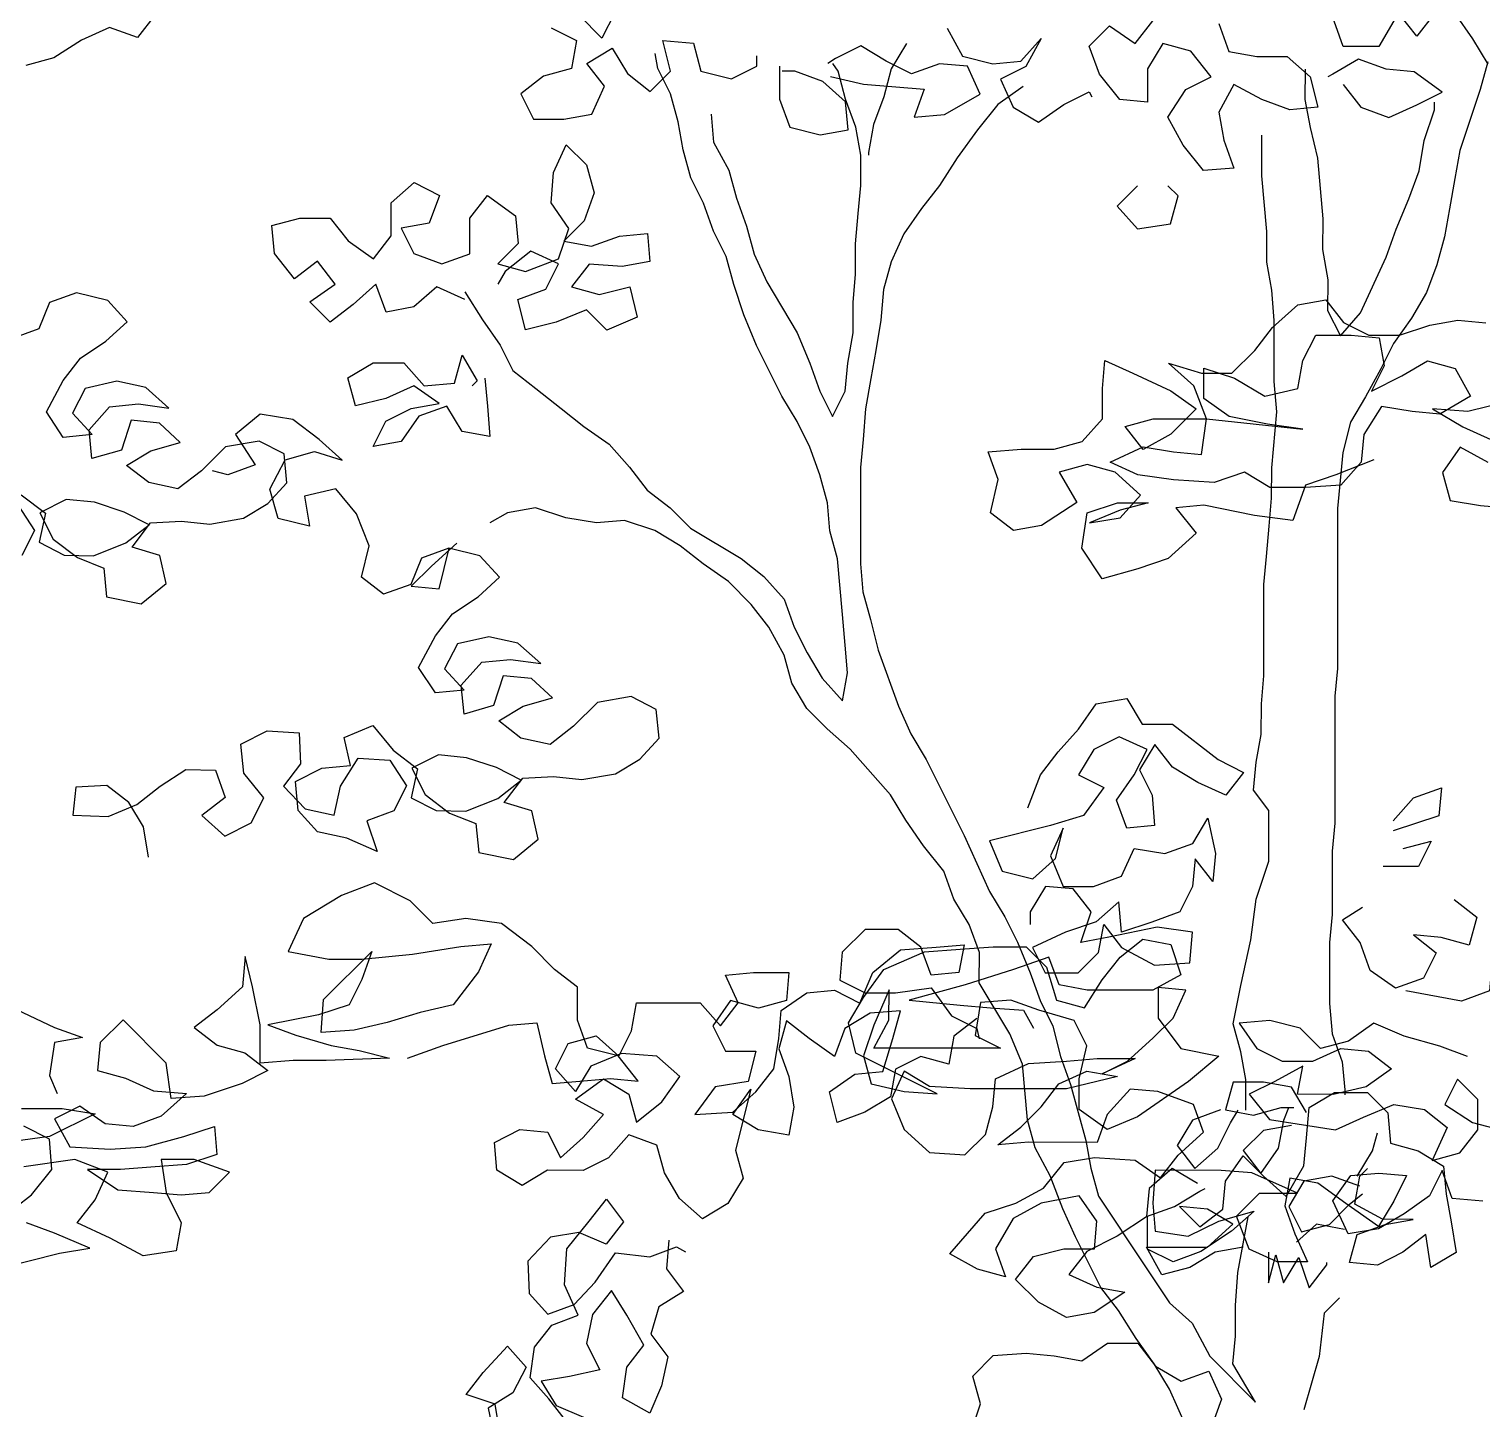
# Model space of a CAD drawing. Header units: inches. Extents: x 350994 to 353538, y 1581369 to 1583842.
# Drawn here: x 351496.306 to 351497.239, y 1583578.015 to 1583578.9 of the extents above; entities that cross this region are included whole.
import ezdxf

# ---------------------------------------------------------------- set-up
doc = ezdxf.new("R2010")
doc.units = ezdxf.units.IN
doc.header["$MEASUREMENT"] = 0
doc.linetypes.add('1', pattern=[0])
doc.layers.add('FOREST', color=96, linetype='Continuous')
doc.layers.add('TREE', color=81, linetype='1')

# ---------------------------------------------------------------- blocks, each defined once
blk = doc.blocks.new('TREE_4')
at = {"color": 94}
for points in [[(-1651.4, 7441.4), (-1694.8, 7424.1), (-1729.5, 7412.6), (-1744, 7372.1), (-1787.4, 7377.9), (-1845.2, 7389.6), (-1877, 7386.7), (-1853.9, 7357.8), (-1885.7, 7328.9), (-1920.4, 7317.3), (-1960.9, 7305.8), (-1984, 7340.5), (-1978.2, 7381), (-1943.5, 7392.5), (-1908.8, 7392.5), (-1940.6, 7383.9), (-1975.3, 7369.4), (-1940.6, 7375.2), (-1917.5, 7401.2), (-1946.4, 7427.2), (-1978.2, 7435.9), (-2010, 7427.3), (-1989.8, 7392.6), (-2030.3, 7366.6), (-2062.1, 7360.8), (-2088.1, 7381.1), (-2079.4, 7418.7), (-2090.9, 7450.5), (-2053.3, 7453.4), (-2015.7, 7453.3), (-1983.9, 7462), (-1960.8, 7488), (-1960.7, 7522.7), (-1957.8, 7554.5), (-1926, 7540), (-1882.7, 7519.7), (-1853.8, 7499.4), (-1882.7, 7470.5), (-1914.5, 7453.2), (-1934.7, 7479.3), (-1902.9, 7487.9), (-1842.2, 7487.9), (-1732.4, 7476.2), (-1772.8, 7482), (-1816.2, 7490.7), (-1845.1, 7511), (-1845.1, 7545.7), (-1810.4, 7534.1), (-1775.7, 7513.8), (-1738.1, 7522.5), (-1732.3, 7554.3), (-1717.8, 7583.2), (-1677.3, 7583.1), (-1645.5, 7580.2), (-1639.8, 7548.4), (-1654.3, 7519.5), (-1619.5, 7536.8), (-1590.6, 7554.1), (-1558.8, 7545.4), (-1541.5, 7513.6), (-1576.2, 7493.4), (-1608, 7496.3), (-1642.7, 7502.1), (-1663, 7470.3), (-1665.9, 7438.5), (-1689, 7412.5), (-1729.5, 7409.7), (-1770, 7409.7), (-1798.9, 7427.1), (-1833.6, 7415.6), (-1879.9, 7418.5), (-1920.3, 7424.3), (-1952.1, 7438.8), (-1914.5, 7456.1), (-1879.8, 7450.3), (-1848, 7447.4), (-1842.2, 7487.9), (-1856.6, 7525.5), (-1885.5, 7551.5), (-1848, 7539.9), (-1813.3, 7539.9), (-1787.2, 7565.9), (-1766.9, 7591.9), (-1738, 7617.9), (-1706.2, 7623.6), (-1686, 7597.6), (-1657.1, 7583.1), (-1622.4, 7583.1), (-1587.7, 7594.6), (-1555.9, 7600.4), (-1524.1, 7597.4)], [(-1498.1, 7507.8), (-1544.4, 7496.3), (-1584.9, 7499.2), (-1550.2, 7478.9), (-1518.4, 7464.4)], [(-1521.3, 7438.4), (-1553.1, 7455.8), (-1573.4, 7426.9), (-1564.7, 7395.1), (-1530, 7389.3), (-1495.4, 7386.3)], [(-1544.7, 6761.9), (-1576.5, 6773.5), (-1617, 6785.1), (-1651.6, 6799.6), (-1680.6, 6779.4), (-1712.4, 6770.8), (-1735.5, 6793.9), (-1770.2, 6802.6), (-1804.9, 6799.8), (-1784.7, 6770.8), (-1755.8, 6756.4), (-1721.1, 6756.3), (-1689.3, 6770.8), (-1657.5, 6767.8), (-1631.5, 6747.6), (-1660.4, 6727.4), (-1698, 6718.7), (-1738.5, 6718.8), (-1732.6, 6750.6), (-1764.5, 6733.2), (-1793.4, 6718.8), (-1770.3, 6689.9), (-1695.1, 6678.2), (-1663.3, 6692.7), (-1628.6, 6707.1), (-1593.9, 6701.3), (-1567.9, 6681), (-1585.3, 6643.4), (-1553.5, 6652.1), (-1533.2, 6678.1), (-1533.2, 6712.8), (-1556.3, 6735.9), (-1570.8, 6707), (-1539, 6686.8), (-1507.2, 6678.1)], [(-1527.5, 6597.1), (-1562.2, 6600.1), (-1573.7, 6631.9), (-1588.2, 6603), (-1617.1, 6582.8), (-1646.1, 6565.4), (-1680.8, 6559.7), (-1698.1, 6597.3), (-1677.8, 6626.2), (-1646, 6629), (-1614.2, 6626.1), (-1628.7, 6597.2), (-1646.1, 6568.3), (-1683.6, 6594.4), (-1715.4, 6617.5), (-1747.2, 6623.4), (-1753, 6591.6), (-1741.5, 6559.7), (-1727.1, 6527.9), (-1761.8, 6528), (-1793.6, 6542.4), (-1808, 6580), (-1781.9, 6606), (-1738.6, 6606), (-1790.6, 6629.2), (-1825.3, 6632.1), (-1900.5, 6632.2), (-1903.4, 6594.6), (-1900.5, 6562.8), (-1862.9, 6557), (-1828.2, 6574.3), (-1787.7, 6585.8), (-1813.8, 6562.7), (-1848.5, 6539.6), (-1880.3, 6528.1), (-1909.2, 6542.5), (-1909.2, 6580.1), (-1943.9, 6557), (-1978.6, 6539.7), (-1998.9, 6513.7), (-1967.1, 6499.2), (-1935.3, 6493.4), (-1970, 6470.3), (-2001.8, 6464.6), (-2033.6, 6481.9), (-2059.6, 6508), (-2039.3, 6534), (-2004.6, 6542.6), (-1969.9, 6542.6), (-1967, 6574.4), (-1987.2, 6603.3), (-2030.6, 6594.7), (-2062.4, 6577.4), (-2082.7, 6542.7), (-2071.1, 6510.9), (-2102.9, 6519.6), (-2134.7, 6537), (-2094.2, 6583.2), (-2059.5, 6594.7), (-2027.7, 6612), (-2004.5, 6640.9), (-1969.8, 6646.7), (-1923.6, 6643.8), (-1894.7, 6623.5), (-1874.4, 6649.5), (-1845.5, 6675.5), (-1857, 6707.3), (-1897.5, 6721.8), (-1929.3, 6724.7), (-1955.3, 6695.8), (-1966.9, 6664), (-2045, 6664.1), (-2079.7, 6661.2), (-2053.6, 6681.5), (-2030.5, 6704.6), (-2010.2, 6730.6), (-1978.4, 6745), (-1943.7, 6739.2), (-2001.6, 6724.8), (-2111.4, 6724.9), (-2157.7, 6727.8), (-2186.6, 6745.2), (-2201.1, 6713.4), (-2186.6, 6678.7), (-2157.8, 6652.6), (-2117.3, 6649.7), (-2094.1, 6672.8), (-2085.4, 6704.6), (-2082.5, 6736.4), (-2044.9, 6753.7), (-2001.5, 6756.6), (-1966.8, 6759.4), (-1923.5, 6759.4), (-1961.1, 6742.1), (-1932.1, 6756.5), (-1903.2, 6782.5), (-1880.1, 6805.6), (-1865.6, 6837.4), (-1897.4, 6840.3), (-1897.4, 6805.6), (-1871.4, 6770.9), (-1828, 6762.2), (-1862.8, 6733.3), (-1920.6, 6692.9), (-1955.3, 6678.5), (-1987.1, 6701.6), (-1987.1, 6736.3), (-1978.4, 6773.9), (-1992.8, 6802.8), (-2033.3, 6814.4), (-2065.1, 6826), (-2099.8, 6823.2), (-2105.6, 6785.6), (-2076.7, 6771.1), (-2221.3, 6771.2), (-2203.9, 6803), (-2203.8, 6837.7), (-2221.2, 6797.3), (-2232.8, 6762.6), (-2224.2, 6730.8), (-2186.6, 6722.1), (-2149, 6719.1), (-2241.5, 6765.5), (-2250.1, 6800.2), (-2232.8, 6829.1), (-2209.6, 6860.9), (-2163.3, 6881.1), (-2122.9, 6883.9), (-2085.3, 6886.8), (-2047.7, 6886.7), (-2024.6, 6863.6), (-2013, 6826), (-1981.2, 6817.3), (-1961, 6849.1), (-1940.7, 6875.1), (-1914.7, 6895.3), (-1882.9, 6889.5), (-1871.3, 6854.8), (-1903.2, 6837.4), (-1978.3, 6837.5), (-2010.1, 6843.3), (-2021.7, 6875.1), (-2062.2, 6860.7), (-2117.1, 6843.4), (-2180.7, 6826.1), (-2122.9, 6820.3), (-2088.2, 6817.4), (-2050.6, 6814.5), (-2039.1, 6794.2)], [(-2111.2, 6331.4), (-2099.7, 6366.1), (-2108.3, 6397.9), (-2085.1, 6421.1), (-2047.6, 6423.9), (-2015.8, 6421), (-1984, 6415.2), (-1955, 6435.4), (-1920.3, 6435.4), (-1900.1, 6409.3), (-1871.2, 6391.9), (-1839.4, 6403.5), (-1825, 6371.7), (-1836.6, 6339.9)], [(195.8, 5850), (175.5, 5824), (155.3, 5850)], [(149.5, 5841.4), (132.2, 5812.5), (91.7, 5812.5), (77.3, 5853)], [(-50, 5838.6), (-38.4, 5806.8), (-6.6, 5801), (28.1, 5801), (54.1, 5777.8), (62.7, 5743.1), (30.9, 5740.3), (-0.9, 5751.9), (-32.7, 5769.2), (-50.1, 5737.4), (-44.3, 5705.6), (-32.8, 5673.8), (-67.5, 5671), (-90.6, 5699.9), (-107.9, 5731.7), (-87.6, 5763.5), (-58.7, 5777.9), (-81.8, 5806.9), (-113.6, 5815.6), (-131, 5786.7), (-131, 5749.1), (-162.8, 5752), (-185.9, 5780.9), (-197.5, 5812.8), (-174.3, 5835.9), (-145.4, 5815.6), (-125.1, 5841.6)], [(-359.4, 5833.1), (-342, 5801.3), (-307.3, 5792.6), (-275.5, 5795.5), (-252.4, 5821.5), (-269.8, 5789.7), (-298.7, 5775.3), (-284.3, 5743.4), (-255.4, 5726.1), (-226.4, 5746.3), (-197.5, 5760.7), (-194.6, 5754.9)], [(218.9, 5850), (239.1, 5821), (256.5, 5792.1)], [(-738.1, 5850.8), (-752.6, 5821.9), (-778.6, 5848)], [(-810.4, 5833.6), (-781.5, 5819.1), (-787.3, 5787.3), (-819.1, 5778.6), (-845.2, 5758.4), (-830.7, 5729.5), (-796, 5729.5), (-764.2, 5735.2), (-749.7, 5767), (-770, 5793), (-741, 5810.4), (-723.7, 5781.4), (-697.7, 5761.2), (-674.5, 5784.3), (-683.2, 5819), (-648.5, 5816.1), (-639.9, 5784.3), (-605.2, 5775.5), (-576.2, 5790), (-576.2, 5801.5)], [(-1160.2, 5932.2), (-1189.1, 5912), (-1203.6, 5883.1), (-1215.2, 5851.3), (-1238.3, 5877.3), (-1238.2, 5912), (-1258.5, 5938.1), (-1278.7, 5912.1), (-1273, 5880.2), (-1261.4, 5848.4), (-1281.7, 5822.4), (-1313.5, 5834), (-1345.3, 5819.6), (-1377.1, 5799.4), (-1408.9, 5790.7)], [(256.5, 5795), (247.8, 5763.2), (224.6, 5693.8), (218.8, 5662), (212.9, 5627.3), (207.1, 5595.5), (198.4, 5563.7), (186.8, 5532), (169.5, 5503.1), (149.2, 5474.2), (134.7, 5445.3), (117.3, 5413.5), (100, 5384.6), (91.2, 5349.9), (85.4, 5286.3), (85.2, 5104.1), (82.3, 5072.3), (82.2, 4927.8), (79.3, 4896), (79.2, 4823.7), (76.3, 4791.9), (76.2, 4722.5), (79.1, 4687.8), (90.6, 4656), (93.5, 4624.2), (93.5, 4618.4)], [(-492.4, 5778.3), (-454.8, 5769.6), (-385.4, 5763.8), (-397, 5732), (-362.3, 5734.8), (-321.8, 5757.9), (-336.3, 5789.8), (-368.1, 5792.7), (-399.9, 5781.1), (-428.8, 5795.6), (-457.7, 5813), (-486.6, 5798.6), (-495.3, 5792.8)], [(-405.6, 5815.8), (-423, 5786.9), (-431.7, 5755.1), (-443.3, 5723.4), (-449.1, 5691.6), (-449.1, 5688.7)], [(-909, 5533), (-888.8, 5501.1), (-868.6, 5472.2), (-854.1, 5443.3), (-828.1, 5423), (-799.2, 5399.9), (-773.2, 5379.6), (-744.3, 5359.3), (-721.2, 5333.3), (-701, 5307.2), (-675, 5287), (-651.9, 5263.8), (-594.1, 5229.1), (-568.1, 5208.8), (-545, 5182.8), (-533.5, 5151), (-519, 5122), (-501.7, 5093.1), (-478.6, 5067.1), (-472.8, 5098.9), (-475.6, 5130.7), (-478.5, 5165.4), (-484.2, 5229), (-492.9, 5260.8), (-495.7, 5292.6), (-504.4, 5324.4), (-515.9, 5356.2), (-530.3, 5385.2), (-547.7, 5414.1), (-576.5, 5471.9), (-591, 5506.6), (-602.5, 5541.3), (-611.1, 5573.2), (-625.6, 5602.1), (-637.1, 5633.9), (-651.5, 5662.8), (-660.2, 5694.6), (-665.9, 5726.4), (-674.6, 5758.3), (-689, 5787.2), (-691.9, 5804.5)], [(-628.3, 5735.1), (-625.5, 5703.3), (-608.2, 5671.5), (-599.5, 5639.6), (-588, 5607.8), (-579.3, 5576), (-564.9, 5544.2), (-530.3, 5486.3), (-515.8, 5451.6), (-504.3, 5419.8), (-489.9, 5390.9), (-475.4, 5419.8), (-472.5, 5451.6), (-466.6, 5486.3), (-466.6, 5521), (-463.7, 5552.8), (-463.7, 5587.5), (-460.7, 5622.2), (-457.8, 5654), (-457.8, 5688.7), (-463.5, 5720.5), (-475.1, 5752.3), (-483.7, 5784.1), (-489.5, 5792.8)], [(91.6, 5769.1), (111.8, 5743.1), (143.6, 5731.5), (175.5, 5745.9), (204.4, 5760.3), (172.6, 5783.5), (140.8, 5786.4), (109, 5798), (80.1, 5780.7), (74.3, 5777.8)], [(-550.2, 5790), (-550.3, 5752.4), (-538.7, 5720.5), (-504, 5711.8), (-472.2, 5717.6), (-475.1, 5749.4), (-501.1, 5772.6), (-532.9, 5784.2), (-547.3, 5784.2)], [(48.3, 5786.5), (48.2, 5751.8), (54, 5720), (62.6, 5685.3), (68.4, 5615.9), (68.3, 5581.2), (74.1, 5546.5), (74, 5511.8), (88.5, 5482.9), (111.6, 5508.9), (140.6, 5572.5), (152.2, 5604.3), (166.7, 5638.9), (178.3, 5670.7), (184.1, 5705.4), (195.7, 5740.1), (195.7, 5748.8)], [(-272.7, 5766.6), (-301.6, 5746.4), (-324.8, 5717.5), (-347.9, 5685.7), (-368.2, 5653.9), (-388.5, 5627.9), (-408.7, 5599), (-423.2, 5567.2), (-431.9, 5535.4), (-434.8, 5500.7), (-440.6, 5466), (-446.5, 5434.2), (-452.3, 5399.5), (-455.2, 5364.8), (-458.1, 5333), (-458.2, 5223.2), (-455.4, 5191.4), (-446.7, 5159.6), (-438.1, 5124.8), (-415, 5061.2), (-400.6, 5029.4), (-383.2, 5000.5), (-340, 4913.7), (-311.1, 4850.1), (-293.8, 4821.1), (-279.3, 4792.2), (-264.9, 4757.5), (-253.4, 4725.7), (-239, 4696.8), (-230.3, 4662.1), (-218.8, 4630.2), (-201.5, 4566.6), (-195.7, 4534.8), (-187.1, 4503), (-135.1, 4424.9), (-135.1, 4424.9), (-106.2, 4381.5), (-80.2, 4358.3), (-60, 4320.7), (-8, 4268.6), (-34, 4312), (-31.1, 4343.8), (-31.1, 4378.5), (-28.1, 4416.1), (-16.5, 4479.7)], [(-19.3, 4601.1), (-19.3, 4635.8), (-25, 4667.6), (-33.7, 4699.5), (-25, 4742.8), (-13.3, 4794.9), (-7.5, 4841.1), (7, 4884.5), (7, 4942.3), (-10.3, 4965.4), (-7.4, 4997.2), (-1.6, 5029), (-1.5, 5063.7), (1.4, 5095.5), (1.5, 5199.6), (4.4, 5231.4), (7.3, 5266.1), (10.2, 5297.9), (10.3, 5332.6), (16.1, 5396.2), (13.3, 5430.9), (13.3, 5500.3), (10.5, 5535), (4.7, 5566.8), (4.7, 5601.5), (-1, 5665.1), (-0.9, 5711.4)], [(-909, 5524.3), (-940.8, 5538.8), (-966.8, 5515.7), (-998.6, 5509.9), (-1010.2, 5541.7), (-1036.2, 5518.6), (-1062.2, 5498.4), (-1085.4, 5521.5), (-1056.4, 5541.8), (-1076.6, 5567.8), (-1102.7, 5547.6), (-1125.8, 5576.5), (-1128.6, 5608.3), (-1096.8, 5617), (-1062.1, 5616.9), (-1041.9, 5590.9), (-1013, 5570.6), (-992.8, 5596.6), (-992.7, 5634.2), (-966.7, 5657.3), (-937.8, 5642.8), (-949.4, 5611.1), (-981.2, 5605.3), (-966.8, 5576.4), (-935, 5564.8), (-903.2, 5576.3), (-903.1, 5616.8), (-882.9, 5642.8), (-851.1, 5619.6), (-848.2, 5587.8), (-871.4, 5564.7), (-839.6, 5556), (-802, 5570.4), (-790.4, 5605.1), (-810.6, 5634.1), (-807.7, 5668.8), (-793.2, 5700.5), (-770.1, 5677.4), (-761.4, 5645.6), (-773, 5613.8), (-796.2, 5590.7), (-764.4, 5584.9), (-732.5, 5596.4), (-700.7, 5599.3), (-697.9, 5567.5), (-729.7, 5561.7), (-767.3, 5564.6), (-787.5, 5538.6), (-755.7, 5529.9), (-721, 5538.6), (-712.4, 5503.9), (-747.1, 5489.4), (-770.2, 5512.6), (-804.9, 5498.2), (-839.6, 5489.5), (-848.3, 5524.2), (-816.4, 5535.8), (-802, 5564.7), (-833.8, 5579.1), (-862.7, 5556), (-871.4, 5541.6)], [(-1418.1, 5290.4), (-1399, 5261.2), (-1413.5, 5232.8)], [(-1414.4, 5301.7), (-1386.6, 5280.7), (-1393.8, 5247.7), (-1365.4, 5233.1), (-1331.7, 5232.4), (-1295.1, 5246.9), (-1268.4, 5267.6), (-1296.8, 5282.1), (-1330.8, 5293.3), (-1362.9, 5296.6), (-1393, 5281.4), (-1377.9, 5251.3), (-1350.1, 5230.3), (-1320.1, 5218.2), (-1316.9, 5185.4), (-1277.4, 5177.5), (-1249.1, 5200.7), (-1256.3, 5232.6), (-1287.8, 5242.3), (-1266.8, 5270), (-1231.6, 5271.7), (-1199.4, 5268.5), (-1161.1, 5275), (-1133.4, 5291.8), (-1111.5, 5315.6), (-1114.7, 5348.4), (-1143.2, 5362.9), (-1181.5, 5356.4), (-1208.9, 5329.2), (-1235.7, 5308.5), (-1268.8, 5315.7), (-1294.1, 5335.2), (-1266.4, 5351.9), (-1233, 5361.5), (-1256.8, 5383.4), (-1288.9, 5386.6), (-1300.1, 5352.6), (-1333.6, 5343), (-1336.8, 5375.8), (-1313.4, 5402.1), (-1280.6, 5405.3), (-1246, 5400.5), (-1272.2, 5423.9), (-1305.3, 5431.1), (-1341.2, 5423), (-1355.7, 5394.6), (-1333.5, 5370.3), (-1366.3, 5367.1), (-1385.4, 5396.3), (-1366.3, 5432), (-1346.8, 5457.4), (-1317.6, 5476.6), (-1293.3, 5498.8), (-1315.6, 5523.1), (-1351.1, 5531.9), (-1382.1, 5520.7), (-1394.2, 5490.7), (-1425.2, 5479.5)], [(-142.7, 5653.7), (-165.8, 5630.6), (-142.7, 5604.5), (-105.1, 5610.3), (-96.4, 5642.1), (-108, 5653.7)], [(-885.9, 5434.6), (-883.1, 5402.8), (-880.2, 5368.1), (-912, 5373.9), (-929.3, 5402.9), (-961.1, 5391.3), (-981.4, 5362.4), (-1013.2, 5356.7), (-998.7, 5385.6), (-969.8, 5400), (-938, 5405.8), (-966.9, 5426), (-998.7, 5411.6), (-1033.4, 5403), (-1042.1, 5434.8), (-1013.1, 5452.1), (-978.4, 5452.1), (-955.3, 5426), (-920.6, 5428.9), (-911.9, 5460.7), (-894.6, 5431.7), (-900.4, 5426)], [(-1269.1, 4889.2), (-1274.7, 4923.6), (-1291.5, 4951.3), (-1316.8, 4970.7), (-1352.1, 4969), (-1355.3, 4936.9), (-1315.1, 4935.4), (-1282.6, 4949.1), (-1255.8, 4969.8), (-1226.6, 4988.9), (-1192.9, 4988.2), (-1181.7, 4957.2), (-1208.5, 4936.4), (-1182.2, 4913), (-1152.1, 4928.2), (-1137.6, 4956.6), (-1160.7, 4984.9), (-1163.9, 5017.8), (-1133.8, 5032.9), (-1097.7, 5030.6), (-1096, 4995.4), (-1115.4, 4970), (-1090.7, 4944.1), (-1057.7, 4936.9), (-1050.5, 4970), (-1030.4, 5001.8), (-994.2, 4999.5), (-975.1, 4970.2), (-989.6, 4941.8), (-1020.6, 4930.6), (-1008.5, 4895.6), (-1043.4, 4910.8), (-1076.5, 4918), (-1098.7, 4942.3), (-1101.9, 4975.2), (-1071.8, 4990.3), (-1039, 4993.5), (-1046.2, 5025.5), (-1013.7, 5039.1), (-990.5, 5010.8), (-962.7, 4989.8), (-969.9, 4956.7), (-941.5, 4942.2), (-907.8, 4941.4), (-871.3, 4955.9), (-844.5, 4976.7), (-872.9, 4991.2), (-906.9, 5002.4), (-939, 5005.6), (-969.2, 4990.4), (-954, 4960.3), (-926.2, 4939.4), (-896.2, 4927.3), (-893, 4894.4), (-853.5, 4886.6), (-825.2, 4909.7), (-832.4, 4941.7), (-863.9, 4951.3), (-842.9, 4979.1), (-807.7, 4980.8), (-775.5, 4977.5), (-737.2, 4984.1), (-709.5, 5000.8), (-687.6, 5024.6), (-690.9, 5057.4), (-719.3, 5072), (-757.6, 5065.4), (-785, 5038.3), (-811.8, 5017.6), (-844.9, 5024.8), (-870.2, 5044.2), (-842.5, 5060.9), (-809.1, 5070.6), (-832.9, 5092.4), (-865.1, 5095.7), (-876.3, 5061.7), (-909.7, 5052.1), (-912.9, 5084.9), (-889.5, 5111.1), (-856.7, 5114.3), (-822.1, 5109.6), (-848.3, 5133), (-881.4, 5140.2), (-917.3, 5132.1), (-931.8, 5103.7), (-909.6, 5079.3), (-942.4, 5076.1), (-961.5, 5105.3), (-942.4, 5141.1), (-922.9, 5166.4), (-893.7, 5185.6), (-869.4, 5207.9), (-891.7, 5232.2), (-927.2, 5240.9), (-958.2, 5229.8), (-970.3, 5199.8), (-1001.3, 5188.6), (-1026.6, 5208), (-1017.9, 5243.5), (-1032.4, 5280.1), (-1055.6, 5308.4), (-1091.5, 5300.3), (-1085.8, 5265.9), (-1121.3, 5274.7), (-1131, 5308.1), (-1113.3, 5341.5), (-1079.9, 5351.1), (-1048.4, 5341.4), (-1074.6, 5364.9), (-1104.8, 5387.4), (-1141.9, 5393.7), (-1170.2, 5370.5), (-1147.7, 5335.8), (-1178.7, 5324.6), (-1196.4, 5329)], [(-77.5, 4219.5), (-106.3, 4283.2), (-123.7, 4312.1), (-143.9, 4341), (-164.1, 4372.9), (-184.3, 4398.9), (-213.2, 4456.8), (-227.6, 4488.6), (-242, 4526.2), (-259.3, 4558), (-268, 4589.8), (-273.7, 4653.4), (-288.1, 4688.1), (-322.8, 4746), (-322.7, 4780.7), (-334.3, 4812.5), (-351.6, 4841.4), (-363.1, 4873.2), (-386.2, 4902.2), (-406.4, 4931.1), (-423.8, 4960), (-470, 5012.1), (-496, 5035.3), (-519.1, 5058.4), (-536.4, 5087.4), (-545, 5119.2), (-562.4, 5151), (-582.6, 5177), (-608.6, 5203.1), (-637.5, 5223.3), (-663.5, 5243.6), (-692.4, 5261), (-727.1, 5272.6), (-758.9, 5269.7), (-793.6, 5275.5), (-828.2, 5287.1), (-860.1, 5281.4), (-880.3, 5269.8)], [(-917.9, 5246.7), (-946.8, 5220.7), (-970, 5197.6), (-938.2, 5194.7), (-926.6, 5240.9)], [(-267.6, 4945.4), (-253.2, 4983), (-232.9, 5009), (-209.7, 5035), (-189.5, 5063.9), (-154.8, 5069.7), (-137.4, 5040.7), (-102.8, 5040.7), (-50.7, 5000.2), (-21.8, 4985.7), (-42.1, 4959.7), (-73.9, 4974.2), (-102.8, 4991.5), (-123, 5017.6), (-140.4, 4988.7), (-126, 4959.8), (-123.1, 4925.1), (-154.9, 4922.2), (-166.4, 4954), (-146.2, 4982.9), (-131.7, 5011.8), (-163.5, 5026.3), (-192.4, 5011.9), (-209.8, 4983), (-180.9, 4968.5), (-204, 4936.7), (-241.6, 4925.2), (-311, 4907.9), (-296.6, 4873.2), (-261.9, 4864.5), (-235.9, 4887.6), (-227.2, 4922.3), (-241.7, 4890.5), (-227.2, 4855.8), (-192.6, 4855.7), (-160.7, 4867.3), (-146.3, 4899.1), (-111.6, 4893.2), (-79.7, 4904.8), (-62.4, 4933.7), (-53.7, 4893.2), (-56.7, 4861.4), (-76.9, 4887.4), (-79.8, 4855.6), (-94.3, 4826.7), (-126.1, 4815.2), (-160.8, 4803.7), (-163.7, 4838.4), (-189.7, 4815.3), (-224.4, 4803.7), (-262, 4786.4), (-247.6, 4757.5), (-210, 4757.4), (-186.8, 4780.6), (-181, 4812.4), (-160.8, 4786.3), (-123.2, 4766), (-82.8, 4768.9), (-79.8, 4803.6), (-120.3, 4809.4), (-175.3, 4797.9), (-207.1, 4792.1), (-195.5, 4826.8), (-215.7, 4852.9), (-247.5, 4855.8), (-264.9, 4826.9), (-264.9, 4812.4)], [(148.7, 4930.6), (171.8, 4956.6), (203.7, 4968.1), (200.7, 4936.3), (148.7, 4919)], [(160.2, 4898.8), (192, 4907.4), (177.6, 4878.5), (137.1, 4878.6)], [(-974.3, 4660.3), (-933.8, 4674.7), (-858.6, 4697.7), (-826.8, 4700.6), (-818.2, 4663), (-809.5, 4631.2), (-777.7, 4634.1), (-743, 4636.9), (-711.2, 4634), (-734.3, 4662.9), (-769, 4671.6), (-780.5, 4703.5), (-780.5, 4741), (-806.5, 4761.3), (-832.5, 4787.4), (-867.2, 4813.4), (-907.7, 4819.2), (-945.3, 4813.5), (-971.2, 4839.5), (-1011.7, 4859.8), (-1049.3, 4845.4), (-1092.7, 4819.4), (-1110.1, 4781.8), (-1063.8, 4773.1), (-1026.2, 4773.1), (-968.4, 4778.8), (-913.5, 4787.4), (-878.8, 4790.3), (-893.3, 4758.5), (-922.2, 4720.9), (-959.8, 4712.3), (-997.4, 4700.8), (-1035, 4692.1), (-1072.6, 4689.3), (-1069.7, 4726.9), (-1014.7, 4781.7), (-1026.3, 4749.9), (-1040.7, 4721), (-1075.5, 4709.5), (-1133.3, 4698), (-1101.5, 4686.4), (-1061, 4674.8), (-1029.2, 4669), (-994.5, 4660.3), (-1066.8, 4657.5), (-1104.4, 4657.5), (-1142, 4654.6), (-1142, 4698), (-1150.6, 4741.4), (-1159.2, 4776.1), (-1162.2, 4741.4), (-1191.1, 4715.4), (-1217.1, 4695.2), (-1191.1, 4674.9), (-1159.3, 4666.2), (-1133.3, 4646), (-1162.3, 4631.5), (-1205.6, 4617.1), (-1243.2, 4614.2), (-1249, 4654.7), (-1298.1, 4703.9), (-1324.1, 4677.9), (-1327.1, 4646.1), (-1295.3, 4637.4), (-1263.5, 4622.9), (-1225.9, 4620), (-1254.8, 4594), (-1286.6, 4582.5), (-1318.4, 4585.4), (-1347.3, 4605.7), (-1376.3, 4591.2), (-1358.9, 4559.4), (-1312.7, 4556.5), (-1272.2, 4559.3), (-1228.8, 4570.9), (-1194.1, 4582.4), (-1191.3, 4550.6), (-1226, 4539.1), (-1266.4, 4536.2), (-1301.1, 4533.3), (-1338.7, 4533.4), (-1304, 4510.2), (-1263.6, 4507.3), (-1231.8, 4504.4), (-1200, 4507.2), (-1176.8, 4530.3), (-1217.3, 4544.8), (-1254.9, 4544.9), (-1249.1, 4507.3), (-1231.8, 4472.6), (-1237.6, 4440.8), (-1275.2, 4435), (-1312.8, 4455.3), (-1350.3, 4472.7), (-1330.1, 4498.7), (-1315.6, 4530.5), (-1353.2, 4545), (-1411, 4536.3)], [(-1440, 4420.7), (-1370.6, 4438), (-1335.9, 4443.7), (-1376.4, 4461.1), (-1408.2, 4472.7)], [(-1440, 4475.6), (-1402.4, 4504.5), (-1379.2, 4533.4), (-1382.1, 4568.1), (-1411, 4582.6)], [(-1413.8, 4602.8), (-1367.6, 4602.8), (-1330, 4597), (-1382.1, 4571), (-1445.7, 4562.4)], [(-1419.5, 4715.6), (-1376.2, 4695.3), (-1344.4, 4683.7), (-1376.2, 4678), (-1382, 4640.4), (-1373.3, 4620.1)], [(218, 4840.9), (244, 4820.6), (235.3, 4788.8), (203.5, 4797.5), (171.7, 4800.5), (197.7, 4780.2), (183.2, 4751.3), (151.4, 4739.8), (122.5, 4760), (111, 4791.8), (90.8, 4817.9), (113.9, 4832.3)], [(301.8, 4817.7), (348.1, 4814.8), (382.8, 4820.5), (405.9, 4797.4), (382.7, 4771.4), (345.2, 4768.5), (313.3, 4771.4), (287.3, 4751.2), (261.3, 4771.5), (258.4, 4736.8), (226.6, 4725.2), (163, 4736.9)], [(-325.7, 4705.5), (-351.7, 4685.3), (-357.5, 4653.5), (-389.3, 4662.2), (-418.3, 4647.8), (-424.1, 4616), (-453, 4598.6), (-484.8, 4587.1), (-493.5, 4621.8), (-464.5, 4642), (-432.7, 4644.9), (-421.1, 4682.5), (-412.4, 4714.3), (-447.1, 4711.4), (-476, 4694.1), (-487.6, 4662.3), (-516.5, 4682.6), (-542.5, 4702.8), (-551.2, 4671), (-539.7, 4639.2), (-534, 4604.5), (-539.8, 4572.7), (-574.5, 4578.5), (-603.4, 4595.9), (-583.1, 4624.8), (-600.5, 4555.4), (-591.9, 4523.6), (-609.2, 4494.7), (-638.2, 4477.4), (-664.2, 4500.5), (-681.5, 4529.5), (-690.1, 4561.3), (-721.9, 4572.9), (-745.1, 4546.9), (-774, 4532.4), (-814.5, 4532.5), (-843.4, 4515.2), (-872.3, 4532.5), (-875.2, 4564.3), (-846.2, 4578.8), (-814.4, 4575.8), (-800, 4546.9), (-774, 4570), (-750.8, 4596), (-782.6, 4613.4), (-750.8, 4636.5), (-721.9, 4619.1), (-713.2, 4587.3), (-684.3, 4610.4), (-664, 4639.3), (-690, 4662.5), (-730.5, 4665.4), (-765.2, 4651), (-782.6, 4622.1), (-805.7, 4648.1), (-791.2, 4677), (-759.4, 4685.7), (-733.4, 4662.5), (-718.9, 4691.4), (-713.1, 4723.2), (-640.8, 4723.1), (-617.7, 4697.1), (-597.5, 4723.1), (-611.9, 4754.9), (-580.1, 4757.8), (-539.6, 4757.7), (-542.5, 4725.9), (-574.3, 4717.3), (-606.1, 4726), (-626.4, 4697.1), (-612, 4668.2), (-577.3, 4668.2), (-586, 4633.5), (-623.6, 4627.7), (-646.7, 4595.9), (-603.4, 4598.8), (-577.3, 4621.9), (-557, 4647.9), (-551.2, 4682.6), (-548.3, 4714.4), (-519.4, 4734.6), (-487.6, 4737.5), (-458.7, 4723), (-444.2, 4757.7), (-412.4, 4783.7), (-371.9, 4786.5), (-340.1, 4789.4), (-345.9, 4757.6), (-377.7, 4754.7), (-389.2, 4786.5), (-415.2, 4806.8), (-452.8, 4806.8), (-478.9, 4780.8), (-481.8, 4749), (-452.9, 4734.5), (-418.2, 4734.5), (-377.7, 4740.3), (-354.6, 4708.4), (-325.7, 4693.9), (-322.8, 4682.4)], [(-22.3, 4445), (-54.1, 4439.3), (-83.1, 4421.9), (-114.9, 4413.3), (-132.2, 4445.1), (-62.8, 4445), (-33.9, 4471), (-62.8, 4488.4), (-94.6, 4491.3), (-71.5, 4468.2), (-45.4, 4488.4), (-42.5, 4520.2), (-22.2, 4549.1), (0.9, 4525.9), (26.9, 4502.8), (47.1, 4537.5), (50.1, 4569.3), (53, 4604), (81.9, 4621.3), (119.5, 4621.3), (142.6, 4598.1), (145.5, 4563.4), (177.3, 4554.7), (206.2, 4537.3), (209, 4505.5), (214.8, 4473.7), (220.5, 4439), (191.6, 4421.7), (185.8, 4459.3), (159.8, 4439.1), (130.9, 4424.6), (99.1, 4427.6), (107.8, 4459.3), (139.6, 4470.9), (171.4, 4476.6), (136.7, 4476.7), (104.9, 4494), (110.7, 4525.8), (119.4, 4534.5)], [(50.1, 4598.2), (32.8, 4627.1), (1, 4632.9), (-33.7, 4633), (-42.4, 4601.2), (-10.6, 4595.3), (21.2, 4604), (35.6, 4604)], [(-48.2, 4601.2), (-80, 4589.6), (-97.4, 4560.7), (-77.2, 4534.7), (-51.2, 4557.8), (-36.7, 4586.7), (-28, 4601.1)], [(32.7, 4583.7), (0.9, 4578), (-22.2, 4554.9), (-2, 4528.8), (18.2, 4557.7), (24.1, 4589.5), (29.8, 4604)], [(107.8, 4525.8), (125.2, 4554.7), (131, 4575)], [(-74.3, 4517.3), (-103.2, 4534.7), (-129.3, 4511.6), (-132.2, 4479.8), (-100.4, 4491.3), (-71.4, 4508.7), (-65.6, 4511.6)], [(110.7, 4514.3), (78.9, 4525.9), (47.1, 4520.1), (29.7, 4491.2), (44.2, 4462.3), (76, 4470.9), (99.1, 4494.1), (113.6, 4505.6)], [(-676.3, 4453.1), (-679.2, 4420.3), (-659.9, 4394.4), (-687.9, 4377), (-697, 4346), (-677.7, 4320.1), (-684.7, 4287.1), (-698, 4256), (-729.2, 4273.3), (-724.3, 4308.2), (-704.8, 4333.5), (-724.4, 4367.5), (-741.7, 4395.6), (-763.3, 4368.2), (-770.3, 4335.2), (-754.9, 4305.1), (-789.4, 4297.7), (-822, 4292.5), (-804.6, 4264.5), (-773.5, 4251.2)], [(-869, 4233.6), (-874.2, 4266.1), (-907.4, 4277.2), (-887.8, 4302.4), (-860.2, 4332.1), (-838.9, 4308.3), (-854.2, 4279.1), (-882.3, 4261.7), (-874.9, 4227.2)], [(-791.6, 4244.5), (-813.1, 4272.4), (-834.4, 4296.1), (-829.5, 4331.1), (-809.9, 4356.3), (-779.6, 4367.6), (-795.2, 4401.9), (-792.5, 4442.9), (-767, 4474.5), (-747.5, 4499.7), (-728.1, 4473.8), (-747.7, 4448.5), (-778.9, 4461.8), (-811.4, 4456.5), (-837, 4429), (-835.7, 4392.3), (-814.4, 4368.5), (-784.1, 4379.8), (-760.5, 4405.1), (-737.1, 4438.7), (-698.1, 4433.9), (-667.8, 4445.2), (-657.4, 4439.5)], [(93.3, 4465.1), (61.5, 4471), (38.4, 4450.7)], [(6.6, 4439.2), (6.5, 4404.5), (15.2, 4436.3), (23.9, 4404.5), (41.3, 4433.4), (52.8, 4398.7), (73.1, 4424.7), (73.1, 4427.6)], [(87.5, 4387.1), (70.1, 4369.8), (64.3, 4320.6), (46.9, 4259.9)]]:
    blk.add_lwpolyline(points, dxfattribs=at)

msp = doc.modelspace()

# ---------------------------------------------------------------- hatches: boundary and pattern name
at = {"layer": 'FOREST', "lineweight": 5}
h = msp.add_hatch(dxfattribs=at)
h.set_pattern_fill('ANSI31', color=96, scale=50, style=0)
h.paths.add_polyline_path([(351604.92742, 1583347.98001), (351663.00361, 1583522.95042), (351611.87793, 1583545.35936), (351490.29156, 1583598.08515), (351436.56964, 1583404.46462), (351529.74504, 1583373.17051)])
h.paths.add_polyline_path([(351517.5086, 1583480.13966), (351575.36575, 1583480.13966), (351575.36575, 1583465.13966), (351517.5086, 1583465.13966)], flags=24)

# ---------------------------------------------------------------- block references
at = {"layer": 'TREE', "lineweight": 5, "xscale": 0.0005632341344607994, "yscale": 0.0005632341490127146, "zscale": 0.0005632341444477617}
for p in [(351497.09787, 1583575.61515), (351498.09942, 1583574.43254)]:
    msp.add_blockref('TREE_4', p, dxfattribs=at)

doc.saveas('drawing.dxf')
